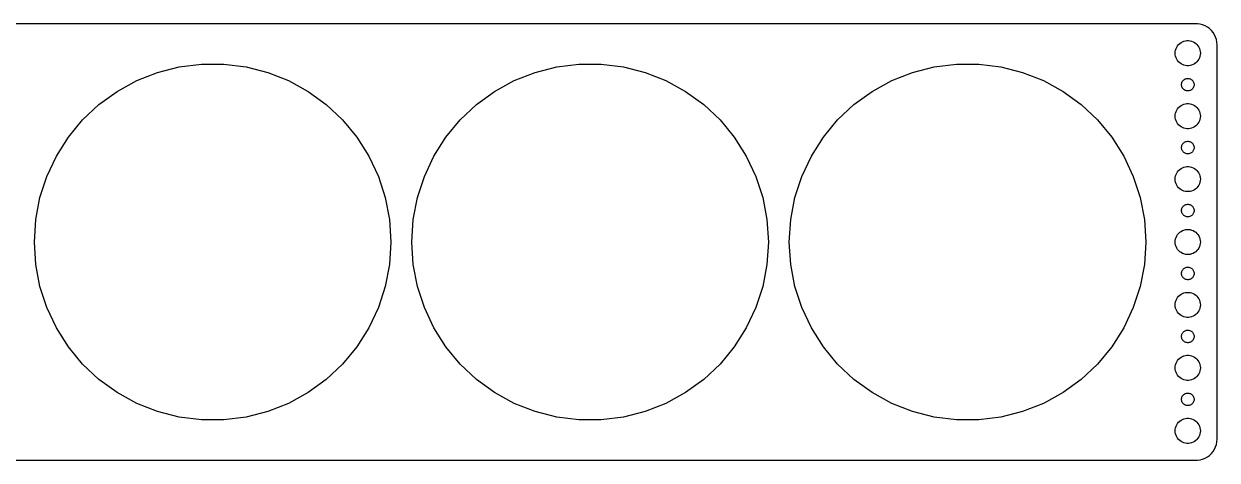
# Model space of a CAD drawing. Header units: metres. Extents: x -240 to 240, y -52 to 52.
# Drawn here: x -45 to 239.5, y -52 to 52 of the extents above; entities that cross this region are included whole.
import ezdxf

# ---------------------------------------------------------------- set-up
doc = ezdxf.new("R2010")
doc.units = ezdxf.units.M

msp = doc.modelspace()

# ---------------------------------------------------------------- linework, layer by layer
for p, q in [((234.814, 51.9901), (-234.814, 51.9901)), ((235.437, 51.9114), (234.814, 51.9901)), ((236.045, 51.7553), (235.437, 51.9114)), ((236.629, 51.5241), (236.045, 51.7553)), ((237.179, 51.2216), (236.629, 51.5241)), ((237.687, 50.8526), (237.179, 51.2216)), ((238.145, 50.4227), (237.687, 50.8526)), ((238.545, 49.9389), (238.145, 50.4227)), ((238.882, 49.4088), (238.545, 49.9389)), ((239.149, 48.8406), (238.882, 49.4088)), ((239.343, 48.2434), (239.149, 48.8406)), ((229.524, 45.376), (229.594, 45.7461)), ((229.594, 45.7461), (229.711, 46.1044)), ((229.711, 46.1044), (229.871, 46.4453)), ((229.871, 46.4453), (230.073, 46.7634)), ((230.073, 46.7634), (230.313, 47.0536)), ((230.313, 47.0536), (230.588, 47.3115)), ((230.588, 47.3115), (230.893, 47.533)), ((230.893, 47.533), (231.223, 47.7145)), ((231.223, 47.7145), (231.573, 47.8532)), ((231.573, 47.8532), (231.938, 47.9469)), ((231.938, 47.9469), (232.312, 47.9941)), ((232.312, 47.9941), (232.688, 47.9941)), ((232.688, 47.9941), (233.062, 47.9469)), ((233.062, 47.9469), (233.427, 47.8532)), ((233.427, 47.8532), (233.777, 47.7145)), ((233.777, 47.7145), (234.107, 47.533)), ((234.107, 47.533), (234.412, 47.3115)), ((234.412, 47.3115), (234.687, 47.0536)), ((234.687, 47.0536), (234.927, 46.7634)), ((234.927, 46.7634), (235.129, 46.4453)), ((235.129, 46.4453), (235.289, 46.1044)), ((235.289, 46.1044), (235.406, 45.7461)), ((235.406, 45.7461), (235.476, 45.376)), ((239.461, 47.6267), (239.343, 48.2434)), ((239.5, 47), (239.461, 47.6267)), ((239.5, -47), (239.5, 47)), ((229.5, 45), (229.524, 45.376)), ((229.524, 44.624), (229.5, 45)), ((229.594, 44.2539), (229.524, 44.624)), ((229.711, 43.8956), (229.594, 44.2539)), ((229.871, 43.5547), (229.711, 43.8956)), ((230.073, 43.2366), (229.871, 43.5547)), ((230.313, 42.9464), (230.073, 43.2366)), ((230.588, 42.6885), (230.313, 42.9464)), ((230.893, 42.467), (230.588, 42.6885)), ((234.412, 42.6885), (234.107, 42.467)), ((234.687, 42.9464), (234.412, 42.6885)), ((234.927, 43.2366), (234.687, 42.9464)), ((235.129, 43.5547), (234.927, 43.2366)), ((235.289, 43.8956), (235.129, 43.5547)), ((235.406, 44.2539), (235.289, 43.8956)), ((235.476, 44.624), (235.406, 44.2539)), ((235.476, 45.376), (235.5, 45)), ((235.5, 45), (235.476, 44.624)), ((-18.0956, 38.4551), (-13.1332, 40.4199)), ((-13.1332, 40.4199), (-7.9637, 41.7472)), ((-7.9637, 41.7472), (-2.66859, 42.4161)), ((-2.66859, 42.4161), (2.66859, 42.4161)), ((2.66859, 42.4161), (7.9637, 41.7472)), ((7.9637, 41.7472), (13.1332, 40.4199)), ((13.1332, 40.4199), (18.0956, 38.4551)), ((71.9044, 38.4551), (76.8668, 40.4199)), ((76.8668, 40.4199), (82.0363, 41.7472)), ((82.0363, 41.7472), (87.3314, 42.4161)), ((87.3314, 42.4161), (92.6686, 42.4161)), ((92.6686, 42.4161), (97.9637, 41.7472)), ((97.9637, 41.7472), (103.133, 40.4199)), ((103.133, 40.4199), (108.096, 38.4551)), ((161.904, 38.4551), (166.867, 40.4199)), ((166.867, 40.4199), (172.036, 41.7472)), ((172.036, 41.7472), (177.331, 42.4161)), ((177.331, 42.4161), (182.669, 42.4161)), ((182.669, 42.4161), (187.964, 41.7472)), ((187.964, 41.7472), (193.133, 40.4199)), ((193.133, 40.4199), (198.096, 38.4551)), ((231.223, 42.2855), (230.893, 42.467)), ((231.573, 42.1468), (231.223, 42.2855)), ((231.938, 42.0531), (231.573, 42.1468)), ((232.312, 42.0059), (231.938, 42.0531)), ((232.688, 42.0059), (232.312, 42.0059)), ((233.062, 42.0531), (232.688, 42.0059)), ((233.427, 42.1468), (233.062, 42.0531)), ((233.777, 42.2855), (233.427, 42.1468)), ((234.107, 42.467), (233.777, 42.2855)), ((-22.7726, 35.8839), (-18.0956, 38.4551)), ((18.0956, 38.4551), (22.7726, 35.8839)), ((67.2274, 35.8839), (71.9044, 38.4551)), ((108.096, 38.4551), (112.773, 35.8839)), ((157.227, 35.8839), (161.904, 38.4551)), ((198.096, 38.4551), (202.773, 35.8839)), ((231, 37.5), (231.012, 37.688)), ((231.012, 37.312), (231, 37.5)), ((231.012, 37.688), (231.047, 37.873)), ((231.047, 37.127), (231.012, 37.312)), ((231.047, 37.873), (231.105, 38.0522)), ((231.105, 36.9478), (231.047, 37.127)), ((231.105, 38.0522), (231.186, 38.2226)), ((231.186, 38.2226), (231.286, 38.3817)), ((231.286, 38.3817), (231.407, 38.5268)), ((231.407, 38.5268), (231.544, 38.6558)), ((231.544, 38.6558), (231.696, 38.7665)), ((231.696, 38.7665), (231.861, 38.8572)), ((231.861, 38.8572), (232.036, 38.9266)), ((232.036, 38.9266), (232.219, 38.9734)), ((232.219, 38.9734), (232.406, 38.997)), ((232.406, 38.997), (232.594, 38.997)), ((232.594, 38.997), (232.781, 38.9734)), ((232.781, 38.9734), (232.964, 38.9266)), ((232.964, 38.9266), (233.139, 38.8572)), ((233.139, 38.8572), (233.304, 38.7665)), ((233.304, 38.7665), (233.456, 38.6558)), ((233.456, 38.6558), (233.593, 38.5268)), ((233.593, 38.5268), (233.714, 38.3817)), ((233.714, 38.3817), (233.814, 38.2226)), ((233.814, 38.2226), (233.895, 38.0522)), ((233.895, 38.0522), (233.953, 37.873)), ((233.953, 37.127), (233.895, 36.9478)), ((233.953, 37.873), (233.988, 37.688)), ((233.988, 37.312), (233.953, 37.127)), ((233.988, 37.688), (234, 37.5)), ((234, 37.5), (233.988, 37.312)), ((-27.0905, 32.7468), (-22.7726, 35.8839)), ((22.7726, 35.8839), (27.0905, 32.7468)), ((62.9095, 32.7468), (67.2274, 35.8839)), ((112.773, 35.8839), (117.091, 32.7468)), ((152.909, 32.7468), (157.227, 35.8839)), ((202.773, 35.8839), (207.091, 32.7468)), ((231.186, 36.7774), (231.105, 36.9478)), ((231.286, 36.6183), (231.186, 36.7774)), ((231.407, 36.4732), (231.286, 36.6183)), ((231.544, 36.3442), (231.407, 36.4732)), ((231.696, 36.2335), (231.544, 36.3442)), ((231.861, 36.1428), (231.696, 36.2335)), ((232.036, 36.0734), (231.861, 36.1428)), ((232.219, 36.0266), (232.036, 36.0734)), ((232.406, 36.003), (232.219, 36.0266)), ((232.594, 36.003), (232.406, 36.003)), ((232.781, 36.0266), (232.594, 36.003)), ((232.964, 36.0734), (232.781, 36.0266)), ((233.139, 36.1428), (232.964, 36.0734)), ((233.304, 36.2335), (233.139, 36.1428)), ((233.456, 36.3442), (233.304, 36.2335)), ((233.593, 36.4732), (233.456, 36.3442)), ((233.714, 36.6183), (233.593, 36.4732)), ((233.814, 36.7774), (233.714, 36.6183)), ((233.895, 36.9478), (233.814, 36.7774)), ((-30.9812, 29.0932), (-27.0905, 32.7468)), ((27.0905, 32.7468), (30.9812, 29.0932)), ((59.0188, 29.0932), (62.9095, 32.7468)), ((117.091, 32.7468), (120.981, 29.0932)), ((149.019, 29.0932), (152.909, 32.7468)), ((207.091, 32.7468), (210.981, 29.0932)), ((229.711, 31.1044), (229.871, 31.4453)), ((229.871, 31.4453), (230.073, 31.7634)), ((230.073, 31.7634), (230.313, 32.0536)), ((230.313, 32.0536), (230.588, 32.3115)), ((230.588, 32.3115), (230.893, 32.533)), ((230.893, 32.533), (231.223, 32.7145)), ((231.223, 32.7145), (231.573, 32.8532)), ((231.573, 32.8532), (231.938, 32.9469)), ((231.938, 32.9469), (232.312, 32.9941)), ((232.312, 32.9941), (232.688, 32.9941)), ((232.688, 32.9941), (233.062, 32.9469)), ((233.062, 32.9469), (233.427, 32.8532)), ((233.427, 32.8532), (233.777, 32.7145)), ((233.777, 32.7145), (234.107, 32.533)), ((234.107, 32.533), (234.412, 32.3115)), ((234.412, 32.3115), (234.687, 32.0536)), ((234.687, 32.0536), (234.927, 31.7634)), ((234.927, 31.7634), (235.129, 31.4453)), ((235.129, 31.4453), (235.289, 31.1044)), ((-34.3832, 24.9809), (-30.9812, 29.0932)), ((30.9812, 29.0932), (34.3832, 24.9809)), ((55.6168, 24.9809), (59.0188, 29.0932)), ((120.981, 29.0932), (124.383, 24.9809)), ((145.617, 24.9809), (149.019, 29.0932)), ((210.981, 29.0932), (214.383, 24.9809)), ((229.5, 30), (229.524, 30.376)), ((229.524, 29.624), (229.5, 30)), ((229.524, 30.376), (229.594, 30.7461)), ((229.594, 29.2539), (229.524, 29.624)), ((229.594, 30.7461), (229.711, 31.1044)), ((229.711, 28.8956), (229.594, 29.2539)), ((229.871, 28.5547), (229.711, 28.8956)), ((230.073, 28.2366), (229.871, 28.5547)), ((235.129, 28.5547), (234.927, 28.2366)), ((235.289, 28.8956), (235.129, 28.5547)), ((235.289, 31.1044), (235.406, 30.7461)), ((235.406, 29.2539), (235.289, 28.8956)), ((235.406, 30.7461), (235.476, 30.376)), ((235.476, 29.624), (235.406, 29.2539)), ((235.476, 30.376), (235.5, 30)), ((235.5, 30), (235.476, 29.624)), ((230.313, 27.9464), (230.073, 28.2366)), ((230.588, 27.6884), (230.313, 27.9464)), ((230.893, 27.467), (230.588, 27.6884)), ((231.223, 27.2855), (230.893, 27.467)), ((231.573, 27.1468), (231.223, 27.2855)), ((231.938, 27.0531), (231.573, 27.1468)), ((232.312, 27.0059), (231.938, 27.0531)), ((232.688, 27.0059), (232.312, 27.0059)), ((233.062, 27.0531), (232.688, 27.0059)), ((233.427, 27.1468), (233.062, 27.0531)), ((233.777, 27.2855), (233.427, 27.1468)), ((234.107, 27.467), (233.777, 27.2855)), ((234.412, 27.6884), (234.107, 27.467)), ((234.687, 27.9464), (234.412, 27.6884)), ((234.927, 28.2366), (234.687, 27.9464)), ((-37.243, 20.4745), (-34.3832, 24.9809)), ((34.3832, 24.9809), (37.243, 20.4745)), ((52.757, 20.4745), (55.6168, 24.9809)), ((124.383, 24.9809), (127.243, 20.4745)), ((142.757, 20.4745), (145.617, 24.9809)), ((214.383, 24.9809), (217.243, 20.4745)), ((231.012, 22.688), (231.047, 22.873)), ((231.047, 22.873), (231.105, 23.0522)), ((231.105, 23.0522), (231.186, 23.2226)), ((231.186, 23.2226), (231.286, 23.3817)), ((231.286, 23.3817), (231.407, 23.5268)), ((231.407, 23.5268), (231.544, 23.6558)), ((231.544, 23.6558), (231.696, 23.7665)), ((231.696, 23.7665), (231.861, 23.8572)), ((231.861, 23.8572), (232.036, 23.9266)), ((232.036, 23.9266), (232.219, 23.9734)), ((232.219, 23.9734), (232.406, 23.997)), ((232.406, 23.997), (232.594, 23.997)), ((232.594, 23.997), (232.781, 23.9734)), ((232.781, 23.9734), (232.964, 23.9266)), ((232.964, 23.9266), (233.139, 23.8572)), ((233.139, 23.8572), (233.304, 23.7665)), ((233.304, 23.7665), (233.456, 23.6558)), ((233.456, 23.6558), (233.593, 23.5268)), ((233.593, 23.5268), (233.714, 23.3817)), ((233.714, 23.3817), (233.814, 23.2226)), ((233.814, 23.2226), (233.895, 23.0522)), ((233.895, 23.0522), (233.953, 22.873)), ((233.953, 22.873), (233.988, 22.688)), ((-39.5155, 15.6453), (-37.243, 20.4745)), ((37.243, 20.4745), (39.5155, 15.6453)), ((50.4845, 15.6453), (52.757, 20.4745)), ((127.243, 20.4745), (129.516, 15.6453)), ((140.484, 15.6453), (142.757, 20.4745)), ((217.243, 20.4745), (219.516, 15.6453)), ((231, 22.5), (231.012, 22.688)), ((231.012, 22.312), (231, 22.5)), ((231.047, 22.127), (231.012, 22.312)), ((231.105, 21.9478), (231.047, 22.127)), ((231.186, 21.7774), (231.105, 21.9478)), ((231.286, 21.6183), (231.186, 21.7774)), ((231.407, 21.4732), (231.286, 21.6183)), ((231.544, 21.3442), (231.407, 21.4732)), ((231.696, 21.2335), (231.544, 21.3442)), ((231.861, 21.1427), (231.696, 21.2335)), ((232.036, 21.0734), (231.861, 21.1427)), ((232.219, 21.0266), (232.036, 21.0734)), ((232.406, 21.003), (232.219, 21.0266)), ((232.594, 21.003), (232.406, 21.003)), ((232.781, 21.0266), (232.594, 21.003)), ((232.964, 21.0734), (232.781, 21.0266)), ((233.139, 21.1427), (232.964, 21.0734)), ((233.304, 21.2335), (233.139, 21.1427)), ((233.456, 21.3442), (233.304, 21.2335)), ((233.593, 21.4732), (233.456, 21.3442)), ((233.714, 21.6183), (233.593, 21.4732)), ((233.814, 21.7774), (233.714, 21.6183)), ((233.895, 21.9478), (233.814, 21.7774)), ((233.953, 22.127), (233.895, 21.9478)), ((233.988, 22.312), (233.953, 22.127)), ((233.988, 22.688), (234, 22.5)), ((234, 22.5), (233.988, 22.312)), ((230.313, 17.0536), (230.588, 17.3115)), ((230.588, 17.3115), (230.893, 17.533)), ((230.893, 17.533), (231.223, 17.7145)), ((231.223, 17.7145), (231.573, 17.8532)), ((231.573, 17.8532), (231.938, 17.9469)), ((231.938, 17.9469), (232.312, 17.9941)), ((232.312, 17.9941), (232.688, 17.9941)), ((232.688, 17.9941), (233.062, 17.9469)), ((233.062, 17.9469), (233.427, 17.8532)), ((233.427, 17.8532), (233.777, 17.7145)), ((233.777, 17.7145), (234.107, 17.533)), ((234.107, 17.533), (234.412, 17.3115)), ((234.412, 17.3115), (234.687, 17.0536)), ((-41.1648, 10.5693), (-39.5155, 15.6453)), ((39.5155, 15.6453), (41.1648, 10.5693)), ((48.8352, 10.5693), (50.4845, 15.6453)), ((129.516, 15.6453), (131.165, 10.5693)), ((138.835, 10.5693), (140.484, 15.6453)), ((219.516, 15.6453), (221.165, 10.5693)), ((229.5, 15), (229.524, 15.376)), ((229.524, 14.624), (229.5, 15)), ((229.524, 15.376), (229.594, 15.7461)), ((229.594, 14.2539), (229.524, 14.624)), ((229.594, 15.7461), (229.711, 16.1044)), ((229.711, 13.8956), (229.594, 14.2539)), ((229.711, 16.1044), (229.871, 16.4453)), ((229.871, 16.4453), (230.073, 16.7634)), ((230.073, 16.7634), (230.313, 17.0536)), ((234.687, 17.0536), (234.927, 16.7634)), ((234.927, 16.7634), (235.129, 16.4453)), ((235.129, 16.4453), (235.289, 16.1044)), ((235.289, 16.1044), (235.406, 15.7461)), ((235.406, 14.2539), (235.289, 13.8956)), ((235.406, 15.7461), (235.476, 15.376)), ((235.476, 14.624), (235.406, 14.2539)), ((235.476, 15.376), (235.5, 15)), ((235.5, 15), (235.476, 14.624)), ((229.871, 13.5547), (229.711, 13.8956)), ((230.073, 13.2366), (229.871, 13.5547)), ((230.313, 12.9464), (230.073, 13.2366)), ((230.588, 12.6884), (230.313, 12.9464)), ((230.893, 12.467), (230.588, 12.6884)), ((231.223, 12.2855), (230.893, 12.467)), ((231.573, 12.1468), (231.223, 12.2855)), ((231.938, 12.0531), (231.573, 12.1468)), ((232.312, 12.0059), (231.938, 12.0531)), ((232.688, 12.0059), (232.312, 12.0059)), ((233.062, 12.0531), (232.688, 12.0059)), ((233.427, 12.1468), (233.062, 12.0531)), ((233.777, 12.2855), (233.427, 12.1468)), ((234.107, 12.467), (233.777, 12.2855)), ((234.412, 12.6884), (234.107, 12.467)), ((234.687, 12.9464), (234.412, 12.6884)), ((234.927, 13.2366), (234.687, 12.9464)), ((235.129, 13.5547), (234.927, 13.2366)), ((235.289, 13.8956), (235.129, 13.5547)), ((-42.1649, 5.32666), (-41.1648, 10.5693)), ((41.1648, 10.5693), (42.1649, 5.32666)), ((47.8351, 5.32666), (48.8352, 10.5693)), ((131.165, 10.5693), (132.165, 5.32666)), ((137.835, 5.32666), (138.835, 10.5693)), ((221.165, 10.5693), (222.165, 5.32666)), ((231.407, 8.52681), (231.544, 8.65576)), ((231.544, 8.65576), (231.696, 8.76648)), ((231.696, 8.76648), (231.861, 8.85724)), ((231.861, 8.85724), (232.036, 8.92657)), ((232.036, 8.92657), (232.219, 8.97342)), ((232.219, 8.97342), (232.406, 8.99704)), ((232.406, 8.99704), (232.594, 8.99704)), ((232.594, 8.99704), (232.781, 8.97342)), ((232.781, 8.97342), (232.964, 8.92657)), ((232.964, 8.92657), (233.139, 8.85724)), ((233.139, 8.85724), (233.304, 8.76648)), ((233.304, 8.76648), (233.456, 8.65576)), ((233.456, 8.65576), (233.593, 8.52681)), ((231, 7.5), (231.012, 7.68799)), ((231.012, 7.312), (231, 7.5)), ((231.012, 7.68799), (231.047, 7.87303)), ((231.047, 7.12695), (231.012, 7.312)), ((231.047, 7.87303), (231.105, 8.05219)), ((231.105, 6.9478), (231.047, 7.12695)), ((231.105, 8.05219), (231.186, 8.22263)), ((231.186, 6.77736), (231.105, 6.9478)), ((231.186, 8.22263), (231.286, 8.38167)), ((231.286, 6.61832), (231.186, 6.77736)), ((231.286, 8.38167), (231.407, 8.52681)), ((231.407, 6.47318), (231.286, 6.61832)), ((231.544, 6.34422), (231.407, 6.47318)), ((231.696, 6.23351), (231.544, 6.34422)), ((231.861, 6.14275), (231.696, 6.23351)), ((232.036, 6.07341), (231.861, 6.14275)), ((232.219, 6.02657), (232.036, 6.07341)), ((232.406, 6.00294), (232.219, 6.02657)), ((232.594, 6.00294), (232.406, 6.00294)), ((232.781, 6.02657), (232.594, 6.00294)), ((232.964, 6.07341), (232.781, 6.02657)), ((233.139, 6.14275), (232.964, 6.07341)), ((233.304, 6.23351), (233.139, 6.14275)), ((233.456, 6.34422), (233.304, 6.23351)), ((233.593, 6.47318), (233.456, 6.34422)), ((233.593, 8.52681), (233.714, 8.38167)), ((233.714, 6.61832), (233.593, 6.47318)), ((233.714, 8.38167), (233.814, 8.22263)), ((233.814, 6.77736), (233.714, 6.61832)), ((233.814, 8.22263), (233.895, 8.05219)), ((233.895, 6.9478), (233.814, 6.77736)), ((233.895, 8.05219), (233.953, 7.87303)), ((233.953, 7.12695), (233.895, 6.9478)), ((233.953, 7.87303), (233.988, 7.68799)), ((233.988, 7.312), (233.953, 7.12695)), ((233.988, 7.68799), (234, 7.5)), ((234, 7.5), (233.988, 7.312)), ((-42.5, 0), (-42.1649, 5.32666)), ((42.1649, 5.32666), (42.5, 0)), ((47.5, 0), (47.8351, 5.32666)), ((132.165, 5.32666), (132.5, 0)), ((137.5, 0), (137.835, 5.32666)), ((222.165, 5.32666), (222.5, 0)), ((231.223, 2.71448), (231.573, 2.85316)), ((231.573, 2.85316), (231.938, 2.94685)), ((231.938, 2.94685), (232.312, 2.99408)), ((232.312, 2.99408), (232.688, 2.99408)), ((232.688, 2.99408), (233.062, 2.94685)), ((233.062, 2.94685), (233.427, 2.85316)), ((233.427, 2.85316), (233.777, 2.71448)), ((-42.1649, -5.32666), (-42.5, 0)), ((42.5, 0), (42.1649, -5.32666)), ((47.8351, -5.32666), (47.5, 0)), ((132.5, 0), (132.165, -5.32666)), ((137.835, -5.32666), (137.5, 0)), ((222.5, 0), (222.165, -5.32666)), ((229.5, 0), (229.524, 0.37599)), ((229.524, -0.37599), (229.5, 0)), ((229.524, 0.37599), (229.594, 0.74606)), ((229.594, 0.74606), (229.711, 1.10437)), ((229.711, 1.10437), (229.871, 1.44525)), ((229.871, 1.44525), (230.073, 1.76335)), ((230.073, 1.76335), (230.313, 2.05363)), ((230.313, 2.05363), (230.588, 2.31154)), ((230.588, 2.31154), (230.893, 2.53297)), ((230.893, 2.53297), (231.223, 2.71448)), ((233.777, 2.71448), (234.107, 2.53297)), ((234.107, 2.53297), (234.412, 2.31154)), ((234.412, 2.31154), (234.687, 2.05363)), ((234.687, 2.05363), (234.927, 1.76335)), ((234.927, 1.76335), (235.129, 1.44525)), ((235.129, 1.44525), (235.289, 1.10437)), ((235.289, 1.10437), (235.406, 0.74606)), ((235.406, 0.74606), (235.476, 0.37599)), ((235.476, 0.37599), (235.5, 0)), ((235.5, 0), (235.476, -0.37599)), ((229.594, -0.74606), (229.524, -0.37599)), ((229.711, -1.10437), (229.594, -0.74606)), ((229.871, -1.44525), (229.711, -1.10437)), ((230.073, -1.76335), (229.871, -1.44525)), ((230.313, -2.05363), (230.073, -1.76335)), ((230.588, -2.31154), (230.313, -2.05363)), ((230.893, -2.53297), (230.588, -2.31154)), ((231.223, -2.71448), (230.893, -2.53297)), ((231.573, -2.85316), (231.223, -2.71448)), ((233.777, -2.71448), (233.427, -2.85316)), ((234.107, -2.53297), (233.777, -2.71448)), ((234.412, -2.31154), (234.107, -2.53297)), ((234.687, -2.05363), (234.412, -2.31154)), ((234.927, -1.76335), (234.687, -2.05363)), ((235.129, -1.44525), (234.927, -1.76335)), ((235.289, -1.10437), (235.129, -1.44525)), ((235.406, -0.74606), (235.289, -1.10437)), ((235.476, -0.37599), (235.406, -0.74606)), ((-41.1648, -10.5693), (-42.1649, -5.32666)), ((42.1649, -5.32666), (41.1648, -10.5693)), ((48.8352, -10.5693), (47.8351, -5.32666)), ((132.165, -5.32666), (131.165, -10.5693)), ((138.835, -10.5693), (137.835, -5.32666)), ((222.165, -5.32666), (221.165, -10.5693)), ((231.938, -2.94685), (231.573, -2.85316)), ((232.312, -2.99408), (231.938, -2.94685)), ((232.688, -2.99408), (232.312, -2.99408)), ((233.062, -2.94685), (232.688, -2.99408)), ((233.427, -2.85316), (233.062, -2.94685)), ((231, -7.5), (231.012, -7.312)), ((231.012, -7.68799), (231, -7.5)), ((231.012, -7.312), (231.047, -7.12695)), ((231.047, -7.87303), (231.012, -7.68799)), ((231.047, -7.12695), (231.105, -6.9478)), ((231.105, -8.05219), (231.047, -7.87303)), ((231.105, -6.9478), (231.186, -6.77736)), ((231.186, -8.22263), (231.105, -8.05219)), ((231.186, -6.77736), (231.286, -6.61832)), ((231.286, -8.38167), (231.186, -8.22263)), ((231.286, -6.61832), (231.407, -6.47318)), ((231.407, -8.52681), (231.286, -8.38167)), ((231.407, -6.47318), (231.544, -6.34422)), ((231.544, -8.65576), (231.407, -8.52681)), ((231.544, -6.34422), (231.696, -6.23351)), ((231.696, -6.23351), (231.861, -6.14275)), ((231.861, -6.14275), (232.036, -6.07341)), ((232.036, -6.07341), (232.219, -6.02657)), ((232.219, -6.02657), (232.406, -6.00294)), ((232.406, -6.00294), (232.594, -6.00294)), ((232.594, -6.00294), (232.781, -6.02657)), ((232.781, -6.02657), (232.964, -6.07341)), ((232.964, -6.07341), (233.139, -6.14275)), ((233.139, -6.14275), (233.304, -6.23351)), ((233.304, -6.23351), (233.456, -6.34422)), ((233.456, -6.34422), (233.593, -6.47318)), ((233.593, -8.52681), (233.456, -8.65576)), ((233.593, -6.47318), (233.714, -6.61832)), ((233.714, -8.38167), (233.593, -8.52681)), ((233.714, -6.61832), (233.814, -6.77736)), ((233.814, -8.22263), (233.714, -8.38167)), ((233.814, -6.77736), (233.895, -6.9478)), ((233.895, -8.05219), (233.814, -8.22263)), ((233.895, -6.9478), (233.953, -7.12695)), ((233.953, -7.87303), (233.895, -8.05219)), ((233.953, -7.12695), (233.988, -7.312)), ((233.988, -7.68799), (233.953, -7.87303)), ((233.988, -7.312), (234, -7.5)), ((234, -7.5), (233.988, -7.68799)), ((-39.5155, -15.6453), (-41.1648, -10.5693)), ((41.1648, -10.5693), (39.5155, -15.6453)), ((50.4845, -15.6453), (48.8352, -10.5693)), ((131.165, -10.5693), (129.516, -15.6453)), ((140.484, -15.6453), (138.835, -10.5693)), ((221.165, -10.5693), (219.516, -15.6453)), ((231.696, -8.76648), (231.544, -8.65576)), ((231.861, -8.85724), (231.696, -8.76648)), ((232.036, -8.92657), (231.861, -8.85724)), ((232.219, -8.97342), (232.036, -8.92657)), ((232.406, -8.99704), (232.219, -8.97342)), ((232.594, -8.99704), (232.406, -8.99704)), ((232.781, -8.97342), (232.594, -8.99704)), ((232.964, -8.92657), (232.781, -8.97342)), ((233.139, -8.85724), (232.964, -8.92657)), ((233.304, -8.76648), (233.139, -8.85724)), ((233.456, -8.65576), (233.304, -8.76648)), ((229.594, -14.2539), (229.711, -13.8956)), ((229.711, -13.8956), (229.871, -13.5547)), ((229.871, -13.5547), (230.073, -13.2366)), ((230.073, -13.2366), (230.313, -12.9464)), ((230.313, -12.9464), (230.588, -12.6884)), ((230.588, -12.6884), (230.893, -12.467)), ((230.893, -12.467), (231.223, -12.2855)), ((231.223, -12.2855), (231.573, -12.1468)), ((231.573, -12.1468), (231.938, -12.0531)), ((231.938, -12.0531), (232.312, -12.0059)), ((232.312, -12.0059), (232.688, -12.0059)), ((232.688, -12.0059), (233.062, -12.0531)), ((233.062, -12.0531), (233.427, -12.1468)), ((233.427, -12.1468), (233.777, -12.2855)), ((233.777, -12.2855), (234.107, -12.467)), ((234.107, -12.467), (234.412, -12.6884)), ((234.412, -12.6884), (234.687, -12.9464)), ((234.687, -12.9464), (234.927, -13.2366)), ((234.927, -13.2366), (235.129, -13.5547)), ((235.129, -13.5547), (235.289, -13.8956)), ((235.289, -13.8956), (235.406, -14.2539)), ((-37.243, -20.4745), (-39.5155, -15.6453)), ((39.5155, -15.6453), (37.243, -20.4745)), ((52.757, -20.4745), (50.4845, -15.6453)), ((129.516, -15.6453), (127.243, -20.4745)), ((142.757, -20.4745), (140.484, -15.6453)), ((219.516, -15.6453), (217.243, -20.4745)), ((229.5, -15), (229.524, -14.624)), ((229.524, -15.376), (229.5, -15)), ((229.524, -14.624), (229.594, -14.2539)), ((229.594, -15.7461), (229.524, -15.376)), ((229.711, -16.1044), (229.594, -15.7461)), ((229.871, -16.4453), (229.711, -16.1044)), ((230.073, -16.7634), (229.871, -16.4453)), ((230.313, -17.0536), (230.073, -16.7634)), ((230.588, -17.3115), (230.313, -17.0536)), ((234.687, -17.0536), (234.412, -17.3115)), ((234.927, -16.7634), (234.687, -17.0536)), ((235.129, -16.4453), (234.927, -16.7634)), ((235.289, -16.1044), (235.129, -16.4453)), ((235.406, -15.7461), (235.289, -16.1044)), ((235.406, -14.2539), (235.476, -14.624)), ((235.476, -15.376), (235.406, -15.7461)), ((235.476, -14.624), (235.5, -15)), ((235.5, -15), (235.476, -15.376)), ((230.893, -17.533), (230.588, -17.3115)), ((231.223, -17.7145), (230.893, -17.533)), ((231.573, -17.8532), (231.223, -17.7145)), ((231.938, -17.9469), (231.573, -17.8532)), ((232.312, -17.9941), (231.938, -17.9469)), ((232.688, -17.9941), (232.312, -17.9941)), ((233.062, -17.9469), (232.688, -17.9941)), ((233.427, -17.8532), (233.062, -17.9469)), ((233.777, -17.7145), (233.427, -17.8532)), ((234.107, -17.533), (233.777, -17.7145)), ((234.412, -17.3115), (234.107, -17.533)), ((-34.3832, -24.9809), (-37.243, -20.4745)), ((37.243, -20.4745), (34.3832, -24.9809)), ((55.6168, -24.9809), (52.757, -20.4745)), ((127.243, -20.4745), (124.383, -24.9809)), ((145.617, -24.9809), (142.757, -20.4745)), ((217.243, -20.4745), (214.383, -24.9809)), ((231, -22.5), (231.012, -22.312)), ((231.012, -22.688), (231, -22.5)), ((231.012, -22.312), (231.047, -22.127)), ((231.047, -22.873), (231.012, -22.688)), ((231.047, -22.127), (231.105, -21.9478)), ((231.105, -21.9478), (231.186, -21.7774)), ((231.186, -21.7774), (231.286, -21.6183)), ((231.286, -21.6183), (231.407, -21.4732)), ((231.407, -21.4732), (231.544, -21.3442)), ((231.544, -21.3442), (231.696, -21.2335)), ((231.696, -21.2335), (231.861, -21.1427)), ((231.861, -21.1427), (232.036, -21.0734)), ((232.036, -21.0734), (232.219, -21.0266)), ((232.219, -21.0266), (232.406, -21.003)), ((232.406, -21.003), (232.594, -21.003)), ((232.594, -21.003), (232.781, -21.0266)), ((232.781, -21.0266), (232.964, -21.0734)), ((232.964, -21.0734), (233.139, -21.1427)), ((233.139, -21.1427), (233.304, -21.2335)), ((233.304, -21.2335), (233.456, -21.3442)), ((233.456, -21.3442), (233.593, -21.4732)), ((233.593, -21.4732), (233.714, -21.6183)), ((233.714, -21.6183), (233.814, -21.7774)), ((233.814, -21.7774), (233.895, -21.9478)), ((233.895, -21.9478), (233.953, -22.127)), ((233.953, -22.127), (233.988, -22.312)), ((233.988, -22.688), (233.953, -22.873)), ((233.988, -22.312), (234, -22.5)), ((234, -22.5), (233.988, -22.688)), ((-30.9812, -29.0932), (-34.3832, -24.9809)), ((34.3832, -24.9809), (30.9812, -29.0932)), ((59.0188, -29.0932), (55.6168, -24.9809)), ((124.383, -24.9809), (120.981, -29.0932)), ((149.019, -29.0932), (145.617, -24.9809)), ((214.383, -24.9809), (210.981, -29.0932)), ((231.105, -23.0522), (231.047, -22.873)), ((231.186, -23.2226), (231.105, -23.0522)), ((231.286, -23.3817), (231.186, -23.2226)), ((231.407, -23.5268), (231.286, -23.3817)), ((231.544, -23.6558), (231.407, -23.5268)), ((231.696, -23.7665), (231.544, -23.6558)), ((231.861, -23.8572), (231.696, -23.7665)), ((232.036, -23.9266), (231.861, -23.8572)), ((232.219, -23.9734), (232.036, -23.9266)), ((232.406, -23.997), (232.219, -23.9734)), ((232.594, -23.997), (232.406, -23.997)), ((232.781, -23.9734), (232.594, -23.997)), ((232.964, -23.9266), (232.781, -23.9734)), ((233.139, -23.8572), (232.964, -23.9266)), ((233.304, -23.7665), (233.139, -23.8572)), ((233.456, -23.6558), (233.304, -23.7665)), ((233.593, -23.5268), (233.456, -23.6558)), ((233.714, -23.3817), (233.593, -23.5268)), ((233.814, -23.2226), (233.714, -23.3817)), ((233.895, -23.0522), (233.814, -23.2226)), ((233.953, -22.873), (233.895, -23.0522)), ((229.871, -28.5547), (230.073, -28.2366)), ((230.073, -28.2366), (230.313, -27.9464)), ((230.313, -27.9464), (230.588, -27.6884)), ((230.588, -27.6884), (230.893, -27.467)), ((230.893, -27.467), (231.223, -27.2855)), ((231.223, -27.2855), (231.573, -27.1468)), ((231.573, -27.1468), (231.938, -27.0531)), ((231.938, -27.0531), (232.312, -27.0059)), ((232.312, -27.0059), (232.688, -27.0059)), ((232.688, -27.0059), (233.062, -27.0531)), ((233.062, -27.0531), (233.427, -27.1468)), ((233.427, -27.1468), (233.777, -27.2855)), ((233.777, -27.2855), (234.107, -27.467)), ((234.107, -27.467), (234.412, -27.6884)), ((234.412, -27.6884), (234.687, -27.9464)), ((234.687, -27.9464), (234.927, -28.2366)), ((234.927, -28.2366), (235.129, -28.5547)), ((-27.0905, -32.7468), (-30.9812, -29.0932)), ((30.9812, -29.0932), (27.0905, -32.7468)), ((62.9095, -32.7468), (59.0188, -29.0932)), ((120.981, -29.0932), (117.091, -32.7468)), ((152.909, -32.7468), (149.019, -29.0932)), ((210.981, -29.0932), (207.091, -32.7468)), ((229.5, -30), (229.524, -29.624)), ((229.524, -30.376), (229.5, -30)), ((229.524, -29.624), (229.594, -29.2539)), ((229.594, -30.7461), (229.524, -30.376)), ((229.594, -29.2539), (229.711, -28.8956)), ((229.711, -31.1044), (229.594, -30.7461)), ((229.711, -28.8956), (229.871, -28.5547)), ((229.871, -31.4453), (229.711, -31.1044)), ((235.129, -28.5547), (235.289, -28.8956)), ((235.289, -31.1044), (235.129, -31.4453)), ((235.289, -28.8956), (235.406, -29.2539)), ((235.406, -30.7461), (235.289, -31.1044)), ((235.406, -29.2539), (235.476, -29.624)), ((235.476, -30.376), (235.406, -30.7461)), ((235.476, -29.624), (235.5, -30)), ((235.5, -30), (235.476, -30.376)), ((-22.7726, -35.8839), (-27.0905, -32.7468)), ((27.0905, -32.7468), (22.7726, -35.8839)), ((67.2274, -35.8839), (62.9095, -32.7468)), ((117.091, -32.7468), (112.773, -35.8839)), ((157.227, -35.8839), (152.909, -32.7468)), ((207.091, -32.7468), (202.773, -35.8839)), ((230.073, -31.7634), (229.871, -31.4453)), ((230.313, -32.0536), (230.073, -31.7634)), ((230.588, -32.3115), (230.313, -32.0536)), ((230.893, -32.533), (230.588, -32.3115)), ((231.223, -32.7145), (230.893, -32.533)), ((231.573, -32.8532), (231.223, -32.7145)), ((231.938, -32.9469), (231.573, -32.8532)), ((232.312, -32.9941), (231.938, -32.9469)), ((232.688, -32.9941), (232.312, -32.9941)), ((233.062, -32.9469), (232.688, -32.9941)), ((233.427, -32.8532), (233.062, -32.9469)), ((233.777, -32.7145), (233.427, -32.8532)), ((234.107, -32.533), (233.777, -32.7145)), ((234.412, -32.3115), (234.107, -32.533)), ((234.687, -32.0536), (234.412, -32.3115)), ((234.927, -31.7634), (234.687, -32.0536)), ((235.129, -31.4453), (234.927, -31.7634)), ((-18.0956, -38.4551), (-22.7726, -35.8839)), ((22.7726, -35.8839), (18.0956, -38.4551)), ((71.9044, -38.4551), (67.2274, -35.8839)), ((112.773, -35.8839), (108.096, -38.4551)), ((161.904, -38.4551), (157.227, -35.8839)), ((202.773, -35.8839), (198.096, -38.4551)), ((231.047, -37.127), (231.105, -36.9478)), ((231.105, -36.9478), (231.186, -36.7774)), ((231.186, -36.7774), (231.286, -36.6183)), ((231.286, -36.6183), (231.407, -36.4732)), ((231.407, -36.4732), (231.544, -36.3442)), ((231.544, -36.3442), (231.696, -36.2335)), ((231.696, -36.2335), (231.861, -36.1428)), ((231.861, -36.1428), (232.036, -36.0734)), ((232.036, -36.0734), (232.219, -36.0266)), ((232.219, -36.0266), (232.406, -36.003)), ((232.406, -36.003), (232.594, -36.003)), ((232.594, -36.003), (232.781, -36.0266)), ((232.781, -36.0266), (232.964, -36.0734)), ((232.964, -36.0734), (233.139, -36.1428)), ((233.139, -36.1428), (233.304, -36.2335)), ((233.304, -36.2335), (233.456, -36.3442)), ((233.456, -36.3442), (233.593, -36.4732)), ((233.593, -36.4732), (233.714, -36.6183)), ((233.714, -36.6183), (233.814, -36.7774)), ((233.814, -36.7774), (233.895, -36.9478)), ((233.895, -36.9478), (233.953, -37.127)), ((-13.1332, -40.4199), (-18.0956, -38.4551)), ((18.0956, -38.4551), (13.1332, -40.4199)), ((76.8668, -40.4199), (71.9044, -38.4551)), ((108.096, -38.4551), (103.133, -40.4199)), ((166.867, -40.4199), (161.904, -38.4551)), ((198.096, -38.4551), (193.133, -40.4199)), ((231, -37.5), (231.012, -37.312)), ((231.012, -37.688), (231, -37.5)), ((231.012, -37.312), (231.047, -37.127)), ((231.047, -37.873), (231.012, -37.688)), ((231.105, -38.0522), (231.047, -37.873)), ((231.186, -38.2226), (231.105, -38.0522)), ((231.286, -38.3817), (231.186, -38.2226)), ((231.407, -38.5268), (231.286, -38.3817)), ((231.544, -38.6558), (231.407, -38.5268)), ((231.696, -38.7665), (231.544, -38.6558)), ((231.861, -38.8572), (231.696, -38.7665)), ((232.036, -38.9266), (231.861, -38.8572)), ((232.219, -38.9734), (232.036, -38.9266)), ((232.406, -38.997), (232.219, -38.9734)), ((232.594, -38.997), (232.406, -38.997)), ((232.781, -38.9734), (232.594, -38.997)), ((232.964, -38.9266), (232.781, -38.9734)), ((233.139, -38.8572), (232.964, -38.9266)), ((233.304, -38.7665), (233.139, -38.8572)), ((233.456, -38.6558), (233.304, -38.7665)), ((233.593, -38.5268), (233.456, -38.6558)), ((233.714, -38.3817), (233.593, -38.5268)), ((233.814, -38.2226), (233.714, -38.3817)), ((233.895, -38.0522), (233.814, -38.2226)), ((233.953, -37.873), (233.895, -38.0522)), ((233.953, -37.127), (233.988, -37.312)), ((233.988, -37.688), (233.953, -37.873)), ((233.988, -37.312), (234, -37.5)), ((234, -37.5), (233.988, -37.688)), ((-7.9637, -41.7472), (-13.1332, -40.4199)), ((-2.66859, -42.4161), (-7.9637, -41.7472)), ((2.66859, -42.4161), (-2.66859, -42.4161)), ((7.9637, -41.7472), (2.66859, -42.4161)), ((13.1332, -40.4199), (7.9637, -41.7472)), ((82.0363, -41.7472), (76.8668, -40.4199)), ((87.3314, -42.4161), (82.0363, -41.7472)), ((92.6686, -42.4161), (87.3314, -42.4161)), ((97.9637, -41.7472), (92.6686, -42.4161)), ((103.133, -40.4199), (97.9637, -41.7472)), ((172.036, -41.7472), (166.867, -40.4199)), ((177.331, -42.4161), (172.036, -41.7472)), ((182.669, -42.4161), (177.331, -42.4161)), ((187.964, -41.7472), (182.669, -42.4161)), ((193.133, -40.4199), (187.964, -41.7472)), ((230.588, -42.6885), (230.893, -42.467)), ((230.893, -42.467), (231.223, -42.2855)), ((231.223, -42.2855), (231.573, -42.1468)), ((231.573, -42.1468), (231.938, -42.0531)), ((231.938, -42.0531), (232.312, -42.0059)), ((232.312, -42.0059), (232.688, -42.0059)), ((232.688, -42.0059), (233.062, -42.0531)), ((233.062, -42.0531), (233.427, -42.1468)), ((233.427, -42.1468), (233.777, -42.2855)), ((233.777, -42.2855), (234.107, -42.467)), ((234.107, -42.467), (234.412, -42.6885)), ((229.5, -45), (229.524, -44.624)), ((229.524, -45.376), (229.5, -45)), ((229.524, -44.624), (229.594, -44.2539)), ((229.594, -45.7461), (229.524, -45.376)), ((229.594, -44.2539), (229.711, -43.8956)), ((229.711, -43.8956), (229.871, -43.5547)), ((229.871, -43.5547), (230.073, -43.2366)), ((230.073, -43.2366), (230.313, -42.9464)), ((230.313, -42.9464), (230.588, -42.6885)), ((234.412, -42.6885), (234.687, -42.9464)), ((234.687, -42.9464), (234.927, -43.2366)), ((234.927, -43.2366), (235.129, -43.5547)), ((235.129, -43.5547), (235.289, -43.8956)), ((235.289, -43.8956), (235.406, -44.2539)), ((235.406, -44.2539), (235.476, -44.624)), ((235.476, -45.376), (235.406, -45.7461)), ((235.476, -44.624), (235.5, -45)), ((235.5, -45), (235.476, -45.376)), ((229.711, -46.1044), (229.594, -45.7461)), ((229.871, -46.4453), (229.711, -46.1044)), ((230.073, -46.7634), (229.871, -46.4453)), ((230.313, -47.0536), (230.073, -46.7634)), ((230.588, -47.3115), (230.313, -47.0536)), ((230.893, -47.533), (230.588, -47.3115)), ((231.223, -47.7145), (230.893, -47.533)), ((231.573, -47.8532), (231.223, -47.7145)), ((231.938, -47.9469), (231.573, -47.8532)), ((232.312, -47.9941), (231.938, -47.9469)), ((232.688, -47.9941), (232.312, -47.9941)), ((233.062, -47.9469), (232.688, -47.9941)), ((233.427, -47.8532), (233.062, -47.9469)), ((233.777, -47.7145), (233.427, -47.8532)), ((234.107, -47.533), (233.777, -47.7145)), ((234.412, -47.3115), (234.107, -47.533)), ((234.687, -47.0536), (234.412, -47.3115)), ((234.927, -46.7634), (234.687, -47.0536)), ((235.129, -46.4453), (234.927, -46.7634)), ((235.289, -46.1044), (235.129, -46.4453)), ((235.406, -45.7461), (235.289, -46.1044)), ((239.149, -48.8406), (239.343, -48.2434)), ((239.343, -48.2434), (239.461, -47.6267)), ((239.461, -47.6267), (239.5, -47)), ((237.179, -51.2216), (237.687, -50.8526)), ((237.687, -50.8526), (238.145, -50.4227)), ((238.145, -50.4227), (238.545, -49.9389)), ((238.545, -49.9389), (238.882, -49.4088)), ((238.882, -49.4088), (239.149, -48.8406)), ((-234.814, -51.9901), (234.814, -51.9901)), ((234.814, -51.9901), (235.437, -51.9114)), ((235.437, -51.9114), (236.045, -51.7553)), ((236.045, -51.7553), (236.629, -51.5241)), ((236.629, -51.5241), (237.179, -51.2216))]:
    msp.add_line(p, q)

doc.saveas('drawing.dxf')
